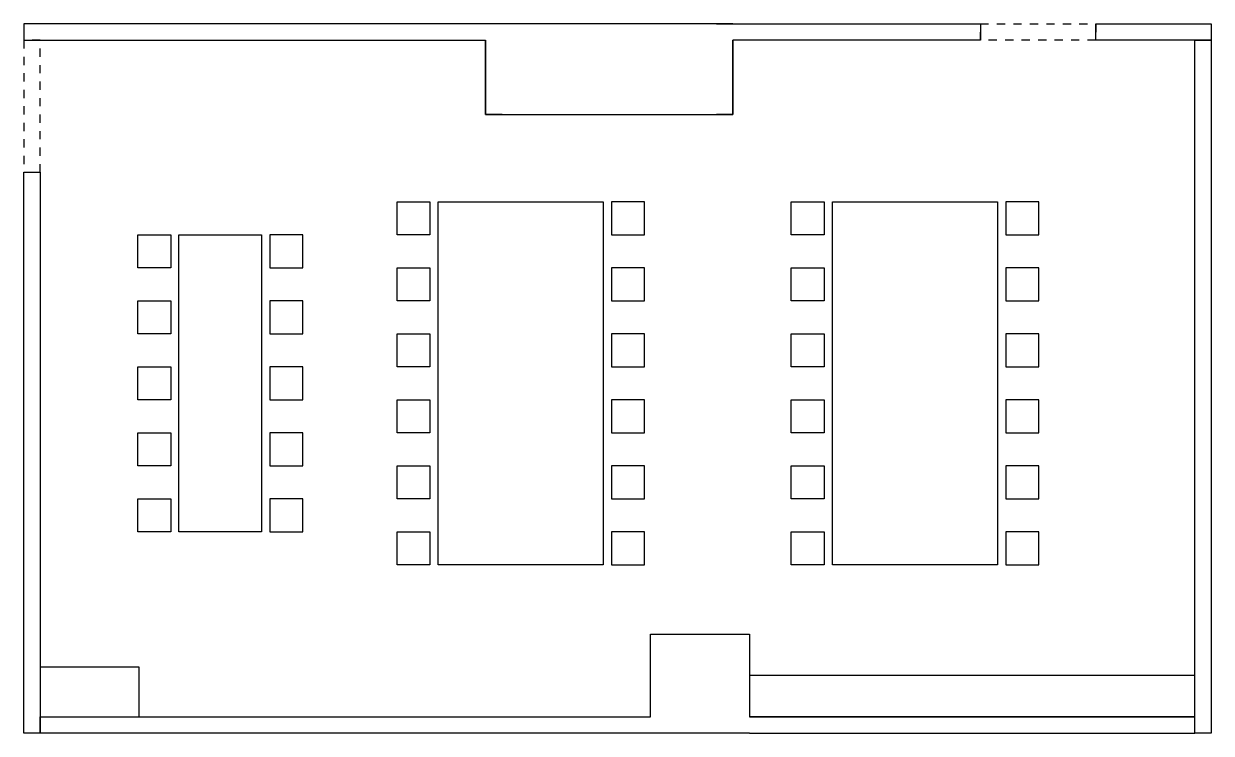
# Model space of a CAD drawing. Header units: metres. Extents: x 13.6 to 28, y -25.4 to -16.8.
import ezdxf

# ---------------------------------------------------------------- set-up
doc = ezdxf.new("R2010")
doc.units = ezdxf.units.M
doc.linetypes.add('Dashed', pattern=[0.01, 0.005, -0.005])
for name, color, linetype, true_color in [('墙体', 1, 'Continuous', 0xff0000), ('柜子', 220, 'Continuous', 0xff00c3), ('桌子', 100, 'Continuous', 0x00ff32), ('椅子', 160, 'Continuous', 0x004cff)]:
    doc.layers.add(name, color=color, linetype=linetype, true_color=true_color)
doc.layers.add('虚线', color=7, linetype='Dashed')

msp = doc.modelspace()

# ---------------------------------------------------------------- linework, layer by layer
at = {"layer": '墙体'}
for points in [[(19.388, -16.796), (13.588, -16.796), (13.588, -16.996), (19.188, -16.996)], [(22.188, -16.796), (19.188, -16.796)], [(21.988, -16.796), (25.188, -16.796), (25.188, -16.996), (22.188, -16.996)], [(19.188, -16.996), (19.188, -17.896), (22.188, -17.896), (22.188, -16.996)], [(19.388, -17.896), (19.188, -17.896), (19.188, -16.996)], [(22.188, -16.996), (22.188, -17.896), (21.988, -17.896)], [(19.388, -17.896), (21.988, -17.896)], [(21.188, -25.196), (21.188, -24.196), (22.388, -24.196), (22.388, -25.196)], [(21.188, -25.396), (13.788, -25.396), (13.788, -25.196), (21.188, -25.196)], [(22.388, -25.396), (27.788, -25.396), (27.788, -25.196), (22.388, -25.196)], [(22.388, -25.396), (21.188, -25.396)]]:
    msp.add_lwpolyline(points, dxfattribs=at)
for points in [[(26.588, -16.796), (27.988, -16.796), (27.988, -16.996), (26.588, -16.996)], [(27.988, -16.996), (27.988, -25.396), (27.788, -25.396), (27.788, -16.996)], [(13.588, -18.596), (13.788, -18.596), (13.788, -25.396), (13.588, -25.396)]]:
    msp.add_lwpolyline(points, close=True, dxfattribs=at)
at = {"layer": '柜子'}
for points in [[(13.788, -25.196), (14.988, -25.196), (14.988, -24.596), (13.788, -24.596)], [(22.388, -25.196), (27.788, -25.196), (27.788, -24.696), (22.388, -24.696)]]:
    msp.add_lwpolyline(points, close=True, dxfattribs=at)
at = {"layer": '桌子'}
for points in [[(18.614, -18.953), (20.614, -18.953), (20.614, -23.353), (18.614, -23.353)], [(23.395, -18.953), (25.395, -18.953), (25.395, -23.353), (23.395, -23.353)], [(15.47, -19.355), (16.47, -19.355), (16.47, -22.955), (15.47, -22.955)]]:
    msp.add_lwpolyline(points, close=True, dxfattribs=at)
at = {"layer": '椅子'}
for points in [[(18.514, -18.953), (18.514, -19.353), (18.114, -19.353), (18.114, -18.953)], [(20.714, -18.953), (20.714, -19.353), (21.114, -19.353), (21.114, -18.953)], [(23.295, -18.953), (23.295, -19.353), (22.895, -19.353), (22.895, -18.953)], [(25.495, -18.953), (25.495, -19.353), (25.895, -19.353), (25.895, -18.953)], [(15.37, -19.355), (15.37, -19.755), (14.97, -19.755), (14.97, -19.355)], [(16.57, -19.355), (16.57, -19.755), (16.97, -19.755), (16.97, -19.355)], [(18.514, -19.753), (18.514, -20.153), (18.114, -20.153), (18.114, -19.753)], [(20.714, -19.753), (20.714, -20.153), (21.114, -20.153), (21.114, -19.753)], [(23.295, -19.753), (23.295, -20.153), (22.895, -20.153), (22.895, -19.753)], [(25.495, -19.753), (25.495, -20.153), (25.895, -20.153), (25.895, -19.753)], [(15.37, -20.155), (15.37, -20.555), (14.97, -20.555), (14.97, -20.155)], [(16.57, -20.155), (16.57, -20.555), (16.97, -20.555), (16.97, -20.155)], [(18.514, -20.553), (18.514, -20.953), (18.114, -20.953), (18.114, -20.553)], [(20.714, -20.553), (20.714, -20.953), (21.114, -20.953), (21.114, -20.553)], [(23.295, -20.553), (23.295, -20.953), (22.895, -20.953), (22.895, -20.553)], [(25.495, -20.553), (25.495, -20.953), (25.895, -20.953), (25.895, -20.553)], [(15.37, -20.955), (15.37, -21.355), (14.97, -21.355), (14.97, -20.955)], [(16.57, -20.955), (16.57, -21.355), (16.97, -21.355), (16.97, -20.955)], [(18.514, -21.353), (18.514, -21.753), (18.114, -21.753), (18.114, -21.353)], [(20.714, -21.353), (20.714, -21.753), (21.114, -21.753), (21.114, -21.353)], [(23.295, -21.353), (23.295, -21.753), (22.895, -21.753), (22.895, -21.353)], [(25.495, -21.353), (25.495, -21.753), (25.895, -21.753), (25.895, -21.353)], [(15.37, -21.755), (15.37, -22.155), (14.97, -22.155), (14.97, -21.755)], [(16.57, -21.755), (16.57, -22.155), (16.97, -22.155), (16.97, -21.755)], [(18.514, -22.153), (18.514, -22.553), (18.114, -22.553), (18.114, -22.153)], [(20.714, -22.153), (20.714, -22.553), (21.114, -22.553), (21.114, -22.153)], [(23.295, -22.153), (23.295, -22.553), (22.895, -22.553), (22.895, -22.153)], [(25.495, -22.153), (25.495, -22.553), (25.895, -22.553), (25.895, -22.153)], [(15.37, -22.555), (15.37, -22.955), (14.97, -22.955), (14.97, -22.555)], [(16.57, -22.555), (16.57, -22.955), (16.97, -22.955), (16.97, -22.555)], [(18.514, -22.953), (18.514, -23.353), (18.114, -23.353), (18.114, -22.953)], [(20.714, -22.953), (20.714, -23.353), (21.114, -23.353), (21.114, -22.953)], [(23.295, -22.953), (23.295, -23.353), (22.895, -23.353), (22.895, -22.953)], [(25.495, -22.953), (25.495, -23.353), (25.895, -23.353), (25.895, -22.953)]]:
    msp.add_lwpolyline(points, close=True, dxfattribs=at)
at = {"layer": '虚线'}
for points in [[(25.188, -16.796), (26.588, -16.796), (26.588, -16.996), (25.188, -16.996)], [(13.588, -18.596), (13.788, -18.596), (13.788, -16.996), (13.588, -16.996)]]:
    msp.add_lwpolyline(points, close=True, dxfattribs=at)

doc.saveas('drawing.dxf')
